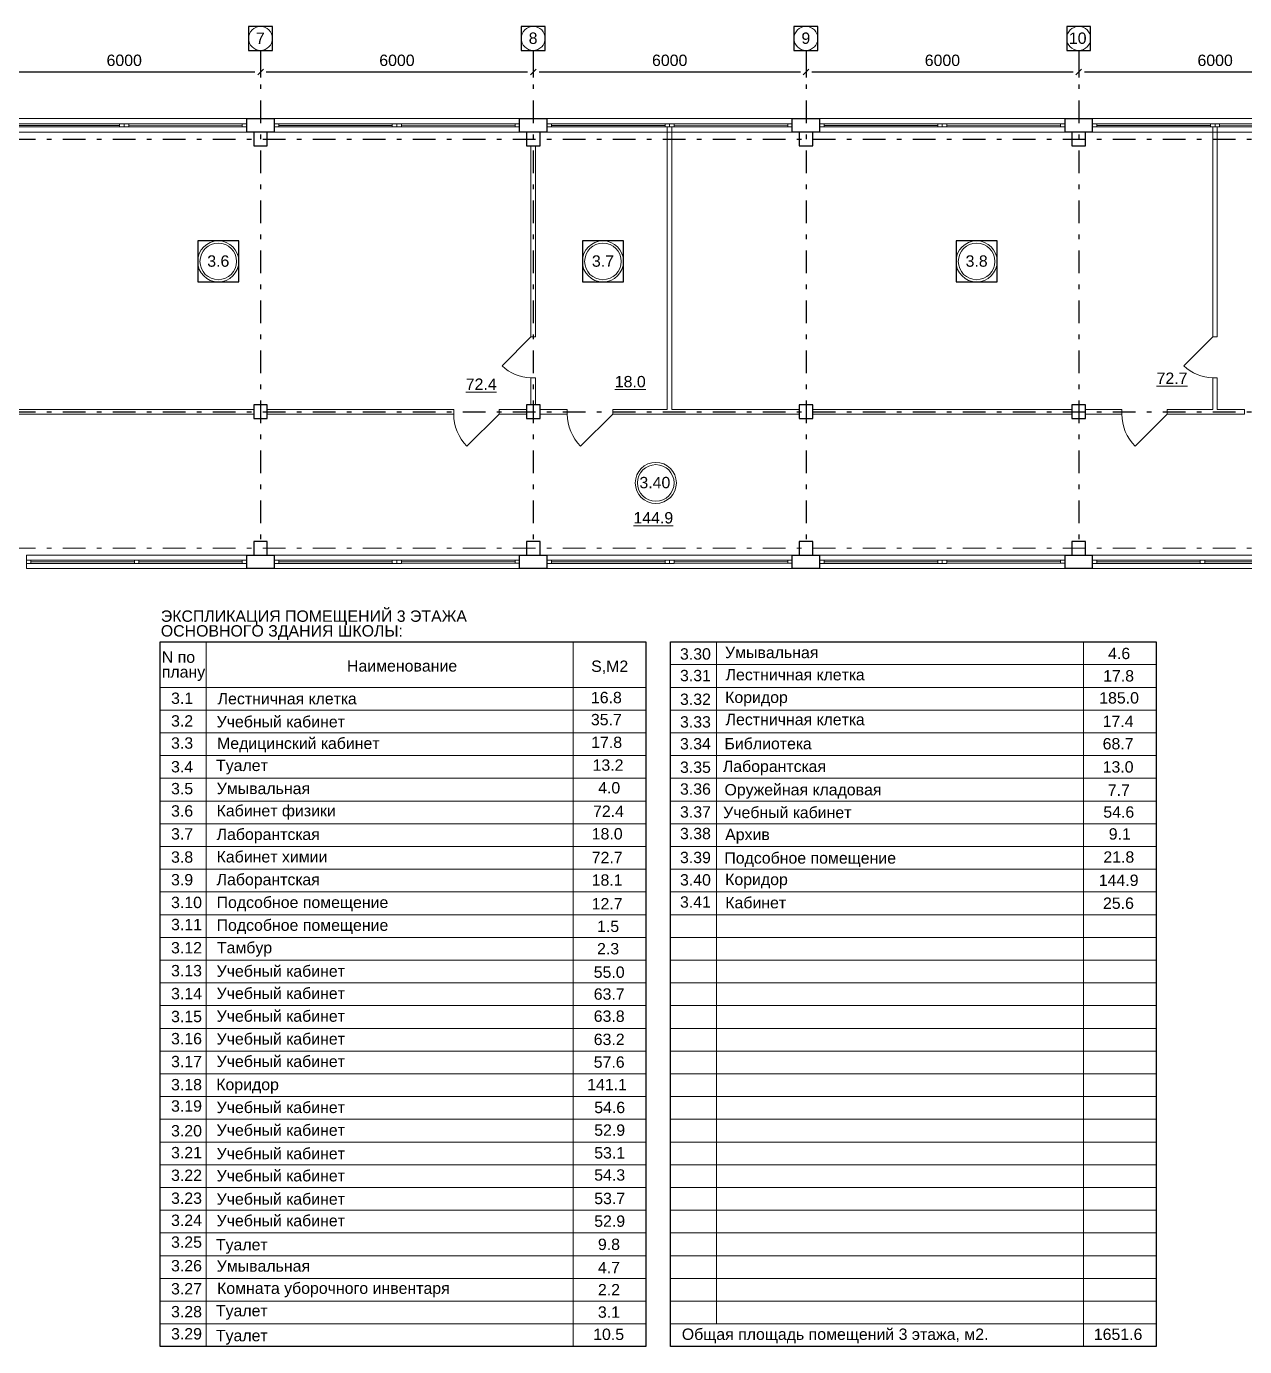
# Model space of a CAD drawing. Header units: metres. Extents: x 0 to 83.6, y 0.1 to 58.1.
# Drawn here: x 34.08 to 60.88, y 29.07 to 58.11 of the extents above; entities that cross this region are included whole.
import ezdxf
from ezdxf.enums import TextEntityAlignment as Align

# ---------------------------------------------------------------- set-up
doc = ezdxf.new("R2010")
doc.units = ezdxf.units.M
doc.header["$MEASUREMENT"] = 0
doc.linetypes.add('( Dashdot )', pattern=[1.001, 0.5, -0.25, 0.001, -0.25])
doc.layers.get('DEFPOINTS').update_dxf_attribs({"lineweight": 0})
doc.layers.add('YOLO_TABLE', color=1, linetype='Continuous')
doc.styles.add('Standard_0', font='arial.ttf')
doc.styles.add('Style-Arial', font='arial.ttf')
doc.dimstyles.get("Standard").update_dxf_attribs({"dimtxt": 0.00018, "dimasz": 0.00018, "dimexe": 0.0002, "dimexo": 0.0625, "dimgap": 9e-05, "dimtad": 0, "dimtih": 1, "dimtoh": 1, "dimdec": 4, "dimlfac": 1000, "dimzin": 0, "dimdsep": 46, "dimtxsty": 'Standard_0', "dimcen": 9e-05, "dimadec": 0, "dimazin": 0, "dimtfac": 1, "dimtdec": 4, "dimtofl": 0, "dimtmove": 0, "dimatfit": 0, "dimfxl": 0.01, "dimfxlon": 1, "dimtolj": 1, "dimtzin": 0, "dimarcsym": 0})

# ---------------------------------------------------------------- blocks, each defined once
blk = doc.blocks.new('_Oblique-1')
at = {"color": 0, "linetype": 'ByBlock', "lineweight": -2}
blk.add_line((0.5, 0.5), (-0.5, -0.5), dxfattribs=at)
blk = doc.blocks.new('*D531')
at = {"color": 0, "linetype": 'Continuous', "lineweight": -2, "transparency": 16777216}
for p, q in [((33.228, 57.204), (33.228, 56.98)), ((33.353, 57.105), (39.103, 57.105)), ((39.228, 57.204), (39.228, 56.98))]:
    blk.add_line(p, q, dxfattribs=at)
at = {"layer": 'DEFPOINTS', "color": 0, "linetype": 'Continuous', "transparency": 16777216}
for p in [(33.228, 57.329), (39.228, 57.329), (39.228, 57.105)]:
    blk.add_point(p, dxfattribs=at)
at = {"color": 0, "linetype": 'Continuous', "lineweight": -2, "transparency": 16777216, "xscale": 0.125, "yscale": 0.125, "zscale": 0.125, "rotation": 180}
blk.add_blockref('_Oblique-1', (33.228, 57.105), dxfattribs=at)
at = {"color": 0, "linetype": 'Continuous', "lineweight": -2, "transparency": 16777216, "xscale": 0.125, "yscale": 0.125, "zscale": 0.125}
blk.add_blockref('_Oblique-1', (39.228, 57.105), dxfattribs=at)
at = {"color": 0, "linetype": 'Continuous', "lineweight": 0, "transparency": 16777216, "insert": (36.228, 57.358), "char_height": 0.25, "attachment_point": 5, "style": 'Style-Arial'}
blk.add_mtext('\\A1;6000', dxfattribs=at)
blk = doc.blocks.new('*D532')
at = {"color": 0, "linetype": 'Continuous', "lineweight": -2, "transparency": 16777216}
for p, q in [((45.228, 57.454), (45.228, 56.98)), ((39.228, 57.204), (39.228, 56.98)), ((39.353, 57.105), (45.103, 57.105))]:
    blk.add_line(p, q, dxfattribs=at)
at = {"layer": 'DEFPOINTS', "color": 0, "linetype": 'Continuous', "transparency": 16777216}
for p in [(45.228, 57.579), (39.228, 57.329), (45.228, 57.105)]:
    blk.add_point(p, dxfattribs=at)
at = {"color": 0, "linetype": 'Continuous', "lineweight": -2, "transparency": 16777216, "xscale": 0.125, "yscale": 0.125, "zscale": 0.125, "rotation": 180}
blk.add_blockref('_Oblique-1', (39.228, 57.105), dxfattribs=at)
at = {"color": 0, "linetype": 'Continuous', "lineweight": -2, "transparency": 16777216, "xscale": 0.125, "yscale": 0.125, "zscale": 0.125}
blk.add_blockref('_Oblique-1', (45.228, 57.105), dxfattribs=at)
at = {"color": 0, "linetype": 'Continuous', "lineweight": 0, "transparency": 16777216, "insert": (42.228, 57.358), "char_height": 0.25, "attachment_point": 5, "style": 'Style-Arial'}
blk.add_mtext('\\A1;6000', dxfattribs=at)
blk = doc.blocks.new('*D533')
at = {"color": 0, "linetype": 'Continuous', "lineweight": -2, "transparency": 16777216}
for p, q in [((45.228, 57.454), (45.228, 56.98)), ((51.228, 57.454), (51.228, 56.98)), ((45.353, 57.105), (51.103, 57.105))]:
    blk.add_line(p, q, dxfattribs=at)
at = {"layer": 'DEFPOINTS', "color": 0, "linetype": 'Continuous', "transparency": 16777216}
for p in [(45.228, 57.579), (51.228, 57.579), (51.228, 57.105)]:
    blk.add_point(p, dxfattribs=at)
at = {"color": 0, "linetype": 'Continuous', "lineweight": -2, "transparency": 16777216, "xscale": 0.125, "yscale": 0.125, "zscale": 0.125, "rotation": 180}
blk.add_blockref('_Oblique-1', (45.228, 57.105), dxfattribs=at)
at = {"color": 0, "linetype": 'Continuous', "lineweight": -2, "transparency": 16777216, "xscale": 0.125, "yscale": 0.125, "zscale": 0.125}
blk.add_blockref('_Oblique-1', (51.228, 57.105), dxfattribs=at)
at = {"color": 0, "linetype": 'Continuous', "lineweight": 0, "transparency": 16777216, "insert": (48.228, 57.358), "char_height": 0.25, "attachment_point": 5, "style": 'Style-Arial'}
blk.add_mtext('\\A1;6000', dxfattribs=at)
blk = doc.blocks.new('*D534')
at = {"color": 0, "linetype": 'Continuous', "lineweight": -2, "transparency": 16777216}
for p, q in [((51.228, 57.454), (51.228, 56.98)), ((57.228, 57.454), (57.228, 56.98)), ((51.353, 57.105), (57.103, 57.105))]:
    blk.add_line(p, q, dxfattribs=at)
at = {"layer": 'DEFPOINTS', "color": 0, "linetype": 'Continuous', "transparency": 16777216}
for p in [(51.228, 57.579), (57.228, 57.579), (57.228, 57.105)]:
    blk.add_point(p, dxfattribs=at)
at = {"color": 0, "linetype": 'Continuous', "lineweight": -2, "transparency": 16777216, "xscale": 0.125, "yscale": 0.125, "zscale": 0.125, "rotation": 180}
blk.add_blockref('_Oblique-1', (51.228, 57.105), dxfattribs=at)
at = {"color": 0, "linetype": 'Continuous', "lineweight": -2, "transparency": 16777216, "xscale": 0.125, "yscale": 0.125, "zscale": 0.125}
blk.add_blockref('_Oblique-1', (57.228, 57.105), dxfattribs=at)
at = {"color": 0, "linetype": 'Continuous', "lineweight": 0, "transparency": 16777216, "insert": (54.228, 57.358), "char_height": 0.25, "attachment_point": 5, "style": 'Style-Arial'}
blk.add_mtext('\\A1;6000', dxfattribs=at)
blk = doc.blocks.new('*D535')
at = {"color": 0, "linetype": 'Continuous', "lineweight": -2, "transparency": 16777216}
for p, q in [((57.228, 57.454), (57.228, 56.98)), ((63.228, 57.454), (63.228, 56.98)), ((57.353, 57.105), (63.103, 57.105))]:
    blk.add_line(p, q, dxfattribs=at)
at = {"layer": 'DEFPOINTS', "color": 0, "linetype": 'Continuous', "transparency": 16777216}
for p in [(57.228, 57.579), (63.228, 57.579), (63.228, 57.105)]:
    blk.add_point(p, dxfattribs=at)
at = {"color": 0, "linetype": 'Continuous', "lineweight": -2, "transparency": 16777216, "xscale": 0.125, "yscale": 0.125, "zscale": 0.125, "rotation": 180}
blk.add_blockref('_Oblique-1', (57.228, 57.105), dxfattribs=at)
at = {"color": 0, "linetype": 'Continuous', "lineweight": -2, "transparency": 16777216, "xscale": 0.125, "yscale": 0.125, "zscale": 0.125}
blk.add_blockref('_Oblique-1', (63.228, 57.105), dxfattribs=at)
at = {"color": 0, "linetype": 'Continuous', "lineweight": 0, "transparency": 16777216, "insert": (60.228, 57.358), "char_height": 0.25, "attachment_point": 5, "style": 'Style-Arial'}
blk.add_mtext('\\A1;6000', dxfattribs=at)

msp = doc.modelspace()

# ---------------------------------------------------------------- linework, layer by layer
at = {"color": 1, "linetype": '( Dashdot )'}
for p, q in [((39.22750202, 57.57893372), (39.22750202, 46.62893372)), ((45.22750202, 57.57893372), (45.22750202, 46.62893372)), ((51.22750202, 57.57893372), (51.22750202, 46.62893372)), ((57.22750202, 57.57893372), (57.22750202, 46.62893372)), ((6.27591411, 55.62893372), (78.17591411, 55.62893372)), ((6.27591411, 49.62893372), (78.17591411, 49.62893372))]:
    msp.add_line(p, q, dxfattribs=at)
at = {"color": 7, "linetype": 'Continuous', "lineweight": 0}
for p, q in [((33.62591411, 55.92893372), (36.12591411, 55.92893372)), ((36.32591411, 55.92893372), (38.82588339, 55.93112823)), ((39.62591411, 55.92893372), (42.12591411, 55.92893372)), ((42.32591411, 55.92893372), (44.82588339, 55.93112823)), ((45.62591411, 55.92893372), (48.12591411, 55.92893372)), ((48.32591411, 55.92893372), (50.82588339, 55.93112823)), ((51.62591411, 55.92893372), (54.12591411, 55.92893372)), ((54.32591411, 55.92893372), (56.82588339, 55.93112823)), ((57.62591411, 55.92893372), (60.12591411, 55.92893372)), ((60.32591411, 55.92893372), (62.82588339, 55.93112823)), ((39.62591411, 46.32893372), (42.12591411, 46.32893372)), ((42.32591411, 46.32893372), (44.82588339, 46.33112823)), ((45.62591411, 46.32893372), (48.12591411, 46.32893372)), ((48.32591411, 46.32893372), (50.82588339, 46.33112823)), ((51.62591411, 46.32893372), (54.12591411, 46.32893372)), ((54.32591411, 46.32893372), (56.82588339, 46.33112823)), ((57.62591411, 46.32893372), (59.90091411, 46.32893372)), ((60.00091411, 46.32893372), (62.27591411, 46.32893372)), ((48.24424007, 44.06783089), (58.93014531, 44.06783089)), ((48.24424007, 43.56783089), (58.93014531, 43.56783089)), ((37.01674116, 43.06783089), (47.7026464, 43.06783089)), ((48.24424007, 43.06783089), (58.93014531, 43.06783089)), ((37.01674116, 42.56783089), (47.7026464, 42.56783089)), ((48.24424007, 42.56783089), (58.93014531, 42.56783089)), ((37.01674116, 42.06783089), (47.7026464, 42.06783089)), ((48.24424007, 42.06783089), (58.93014531, 42.06783089)), ((37.01674116, 41.56783089), (47.7026464, 41.56783089)), ((48.24424007, 41.56783089), (58.93014531, 41.56783089)), ((37.01674116, 41.06783089), (47.7026464, 41.06783089)), ((48.24424007, 41.06783089), (58.93014531, 41.06783089)), ((37.01674116, 40.56783089), (47.7026464, 40.56783089)), ((48.24424007, 40.56783089), (58.93014531, 40.56783089)), ((37.01674116, 40.06783089), (47.7026464, 40.06783089)), ((48.24424007, 40.06783089), (58.93014531, 40.06783089)), ((37.01674116, 39.56783089), (47.7026464, 39.56783089)), ((48.24424007, 39.56783089), (58.93014531, 39.56783089)), ((37.01674116, 39.06783089), (47.7026464, 39.06783089)), ((48.24424007, 39.06783089), (58.93014531, 39.06783089)), ((37.01674116, 38.56783089), (47.7026464, 38.56783089)), ((48.24424007, 38.56783089), (58.93014531, 38.56783089)), ((37.01674116, 38.06783089), (47.7026464, 38.06783089)), ((48.24424007, 38.06783089), (58.93014531, 38.06783089)), ((37.01674116, 37.56783089), (47.7026464, 37.56783089)), ((48.24424007, 37.56783089), (58.93014531, 37.56783089)), ((37.01674116, 37.06783089), (47.7026464, 37.06783089)), ((48.24424007, 37.06783089), (58.93014531, 37.06783089)), ((37.01674116, 36.56783089), (47.7026464, 36.56783089)), ((48.24424007, 36.56783089), (58.93014531, 36.56783089)), ((37.01674116, 36.06783089), (47.7026464, 36.06783089)), ((48.24424007, 36.06783089), (58.93014531, 36.06783089)), ((37.01674116, 35.56783089), (47.7026464, 35.56783089)), ((48.24424007, 35.56783089), (58.93014531, 35.56783089)), ((37.01674116, 35.06783089), (47.7026464, 35.06783089)), ((48.24424007, 35.06783089), (58.93014531, 35.06783089)), ((37.01674116, 34.56783089), (47.7026464, 34.56783089)), ((48.24424007, 34.56783089), (58.93014531, 34.56783089)), ((37.01674116, 34.06783089), (47.7026464, 34.06783089)), ((48.24424007, 34.06783089), (58.93014531, 34.06783089)), ((37.01674116, 33.56783089), (47.7026464, 33.56783089)), ((48.24424007, 33.56783089), (58.93014531, 33.56783089)), ((37.01674116, 33.06783089), (47.7026464, 33.06783089)), ((48.24424007, 33.06783089), (58.93014531, 33.06783089)), ((37.01674116, 32.56783089), (47.7026464, 32.56783089)), ((48.24424007, 32.56783089), (58.93014531, 32.56783089)), ((37.01674116, 32.06783089), (47.7026464, 32.06783089)), ((48.24424007, 32.06783089), (58.93014531, 32.06783089)), ((37.01674116, 31.56783089), (47.7026464, 31.56783089)), ((48.24424007, 31.56783089), (58.93014531, 31.56783089)), ((37.01674116, 31.06783089), (47.7026464, 31.06783089)), ((48.24424007, 31.06783089), (58.93014531, 31.06783089)), ((37.01674116, 30.56783089), (47.7026464, 30.56783089)), ((48.24424007, 30.56783089), (58.93014531, 30.56783089)), ((37.01674116, 30.06783089), (47.7026464, 30.06783089)), ((48.24424007, 30.06783089), (58.93014531, 30.06783089)), ((37.01674116, 29.56783089), (47.7026464, 29.56783089)), ((37.01674116, 29.56783089), (47.7026464, 29.56783089))]:
    msp.add_line(p, q, dxfattribs=at)
at = {"color": 7, "linetype": 'Continuous', "lineweight": 13}
for p, q in [((45.17591411, 51.27893372), (44.53951801, 50.64253762)), ((45.17591411, 51.27893372), (45.27591411, 51.27893372)), ((60.17591411, 51.27893372), (59.53951801, 50.64253762)), ((60.17591411, 51.27893372), (60.27591411, 51.27893372)), ((45.17591411, 50.37893372), (45.27591411, 50.37893372)), ((60.17591411, 50.37893372), (60.27591411, 50.37893372)), ((33.37591411, 49.67893372), (39.07591411, 49.67893372)), ((39.37591411, 49.67893372), (43.47591411, 49.67893372)), ((43.47591411, 49.67893372), (43.47591411, 49.57893372)), ((44.47591411, 49.67893372), (45.07591411, 49.67893372)), ((44.47591411, 49.67893372), (44.47591411, 49.57893372)), ((45.37591411, 49.67893372), (45.97591411, 49.67893372)), ((45.97591411, 49.67893372), (45.97591411, 49.57893372)), ((46.97591411, 49.67893372), (46.97591411, 49.57893372)), ((46.97591411, 49.67893372), (48.17591411, 49.67893372)), ((48.27591411, 49.67893372), (51.07591411, 49.67893372)), ((51.37591411, 49.67893372), (57.07591411, 49.67893372)), ((57.37591411, 49.67893372), (58.17591411, 49.67893372)), ((58.17591411, 49.67893372), (58.17591411, 49.57893372)), ((59.17591411, 49.67893372), (59.17591411, 49.57893372)), ((59.17591411, 49.67893372), (60.17591411, 49.67893372)), ((60.27591411, 49.67893372), (60.87591411, 49.67893372)), ((60.87591411, 49.67893372), (60.87591411, 49.57893372)), ((33.37591411, 49.57893372), (39.07591411, 49.57893372)), ((39.37591411, 49.57893372), (43.47591411, 49.57893372)), ((44.47591411, 49.57893372), (45.07591411, 49.57893372)), ((45.37591411, 49.57893372), (45.97591411, 49.57893372)), ((46.97591411, 49.57893372), (51.07591411, 49.57893372)), ((51.37591411, 49.57893372), (57.07591411, 49.57893372)), ((57.37591411, 49.57893372), (58.17591411, 49.57893372)), ((59.17591411, 49.57893372), (60.87591411, 49.57893372)), ((37.01674116, 44.56783089), (47.7026464, 44.56783089)), ((37.01674116, 44.56783089), (37.01674116, 29.06783089)), ((38.03020619, 44.56783089), (38.03020619, 43.56783089)), ((46.10366275, 44.56783089), (46.10366275, 43.56783089)), ((47.7026464, 44.56783089), (47.7026464, 29.06783089)), ((48.24424007, 44.56783089), (48.24424007, 29.06783089)), ((48.24424007, 44.56783089), (58.93014531, 44.56783089)), ((49.2577051, 44.56783089), (49.2577051, 29.56783089)), ((57.33116166, 44.56783089), (57.33116166, 29.06783089)), ((58.93014531, 44.56783089), (58.93014531, 29.06783089)), ((37.01674116, 43.56783089), (47.7026464, 43.56783089)), ((38.03020619, 43.56783089), (38.03020619, 29.06783089)), ((46.10366275, 43.56783089), (46.10366275, 29.06783089)), ((37.01674116, 29.06783089), (47.7026464, 29.06783089))]:
    msp.add_line(p, q, dxfattribs=at)
at = {"color": 7, "lineweight": 13, "extrusion": (0, 0, -1)}
for p, q in [((44.47591411, 49.57893372), (43.76880733, 48.87182694)), ((46.97591411, 49.57893372), (46.26880733, 48.87182694)), ((59.17591411, 49.57893372), (58.46880733, 48.87182694))]:
    msp.add_line(p, q, dxfattribs=at)
at = {"color": 1, "linetype": '( Dashdot )', "lineweight": 0}
msp.add_line((6.27591411, 46.62893372), (78.17591411, 46.62893372), dxfattribs=at)
at = {"color": 7, "linetype": 'Continuous', "lineweight": 0, "extrusion": (0, 0, -1)}
for p, q in [((36.45091411, 46.32893372), (34.17591411, 46.32893372)), ((38.82591411, 46.32893372), (36.55091411, 46.32893372))]:
    msp.add_line(p, q, dxfattribs=at)
at = {"color": 7, "lineweight": 13}
for p, q in [((48.24424007, 29.56783089), (58.93014531, 29.56783089)), ((48.24424007, 29.06783089), (58.93014531, 29.06783089))]:
    msp.add_line(p, q, dxfattribs=at)
at = {"color": 7, "linetype": 'Continuous', "lineweight": 0, "flags": 128}
for points in [[(38.92591411, 55.77893372), (33.52591411, 55.77893372), (33.52591411, 56.07893372), (38.92591411, 56.07893372), (38.92591411, 55.77893372)], [(44.92591411, 55.77893372), (39.52591411, 55.77893372), (39.52591411, 56.07893372), (44.92591411, 56.07893372), (44.92591411, 55.77893372)], [(50.92591411, 55.77893372), (45.52591411, 55.77893372), (45.52591411, 56.07893372), (50.92591411, 56.07893372), (50.92591411, 55.77893372)], [(56.92591411, 55.77893372), (51.52591411, 55.77893372), (51.52591411, 56.07893372), (56.92591411, 56.07893372), (56.92591411, 55.77893372)], [(62.92591411, 55.77893372), (57.52591411, 55.77893372), (57.52591411, 56.07893372), (62.92591411, 56.07893372), (62.92591411, 55.77893372)], [(36.12591411, 55.89393372), (33.62591411, 55.89393372), (33.62591411, 55.96393372), (36.12591411, 55.96393372), (36.12591411, 55.89393372)], [(38.82591411, 55.89612826), (36.32591411, 55.89393372), (36.32585266, 55.96393366), (38.82585266, 55.9661282), (38.82591411, 55.89612826)], [(42.12591411, 55.89393372), (39.62591411, 55.89393372), (39.62591411, 55.96393372), (42.12591411, 55.96393372), (42.12591411, 55.89393372)], [(44.82591411, 55.89612826), (42.32591411, 55.89393372), (42.32585266, 55.96393366), (44.82585266, 55.9661282), (44.82591411, 55.89612826)], [(48.12591411, 55.89393372), (45.62591411, 55.89393372), (45.62591411, 55.96393372), (48.12591411, 55.96393372), (48.12591411, 55.89393372)], [(50.82591411, 55.89612826), (48.32591411, 55.89393372), (48.32585266, 55.96393366), (50.82585266, 55.9661282), (50.82591411, 55.89612826)], [(54.12591411, 55.89393372), (51.62591411, 55.89393372), (51.62591411, 55.96393372), (54.12591411, 55.96393372), (54.12591411, 55.89393372)], [(56.82591411, 55.89612826), (54.32591411, 55.89393372), (54.32585266, 55.96393366), (56.82585266, 55.9661282), (56.82591411, 55.89612826)], [(60.12591411, 55.89393372), (57.62591411, 55.89393372), (57.62591411, 55.96393372), (60.12591411, 55.96393372), (60.12591411, 55.89393372)], [(62.82591411, 55.89612826), (60.32591411, 55.89393372), (60.32585266, 55.96393366), (62.82585266, 55.9661282), (62.82591411, 55.89612826)], [(44.92591411, 46.17893372), (39.52591411, 46.17893372), (39.52591411, 46.47893372), (44.92591411, 46.47893372), (44.92591411, 46.17893372)], [(50.92591411, 46.17893372), (45.52591411, 46.17893372), (45.52591411, 46.47893372), (50.92591411, 46.47893372), (50.92591411, 46.17893372)], [(56.92591411, 46.17893372), (51.52591411, 46.17893372), (51.52591411, 46.47893372), (56.92591411, 46.47893372), (56.92591411, 46.17893372)], [(62.37591411, 46.17893372), (57.52591411, 46.17893372), (57.52591411, 46.47893372), (62.37591411, 46.47893372), (62.37591411, 46.17893372)], [(42.12591411, 46.29393372), (39.62591411, 46.29393372), (39.62591411, 46.36393372), (42.12591411, 46.36393372), (42.12591411, 46.29393372)], [(44.82591411, 46.29612826), (42.32591411, 46.29393372), (42.32585266, 46.36393366), (44.82585266, 46.3661282), (44.82591411, 46.29612826)], [(48.12591411, 46.29393372), (45.62591411, 46.29393372), (45.62591411, 46.36393372), (48.12591411, 46.36393372), (48.12591411, 46.29393372)], [(50.82591411, 46.29612826), (48.32591411, 46.29393372), (48.32585266, 46.36393366), (50.82585266, 46.3661282), (50.82591411, 46.29612826)], [(54.12591411, 46.29393372), (51.62591411, 46.29393372), (51.62591411, 46.36393372), (54.12591411, 46.36393372), (54.12591411, 46.29393372)], [(56.82591411, 46.29612826), (54.32591411, 46.29393372), (54.32585266, 46.36393366), (56.82585266, 46.3661282), (56.82591411, 46.29612826)], [(62.27591411, 46.29393372), (57.62591411, 46.29393372), (57.62591411, 46.36393372), (62.27591411, 46.36393372), (62.27591411, 46.29393372)]]:
    msp.add_lwpolyline(points, close=True, dxfattribs=at)
at = {"color": 7, "linetype": 'Continuous', "lineweight": 30, "flags": 128}
for points in [[(39.52591411, 55.77893372), (38.92591411, 55.77893372), (38.92591411, 56.07893372), (39.52591411, 56.07893372), (39.52591411, 55.77893372)], [(45.52591411, 55.77893372), (44.92591411, 55.77893372), (44.92591411, 56.07893372), (45.52591411, 56.07893372), (45.52591411, 55.77893372)], [(51.52591411, 55.77893372), (50.92591411, 55.77893372), (50.92591411, 56.07893372), (51.52591411, 56.07893372), (51.52591411, 55.77893372)], [(57.52591411, 55.77893372), (56.92591411, 55.77893372), (56.92591411, 56.07893372), (57.52591411, 56.07893372), (57.52591411, 55.77893372)], [(39.07591411, 55.77893372), (39.07591411, 55.47893372), (39.37591411, 55.47893372), (39.37591411, 55.77893372), (39.07591411, 55.77893372)], [(45.07591411, 55.77893372), (45.07591411, 55.47893372), (45.37591411, 55.47893372), (45.37591411, 55.77893372), (45.07591411, 55.77893372)], [(51.07591411, 55.77893372), (51.07591411, 55.47893372), (51.37591411, 55.47893372), (51.37591411, 55.77893372), (51.07591411, 55.77893372)], [(57.07591411, 55.77893372), (57.07591411, 55.47893372), (57.37591411, 55.47893372), (57.37591411, 55.77893372), (57.07591411, 55.77893372)], [(39.07591411, 49.77893372), (39.07591411, 49.47893372), (39.37591411, 49.47893372), (39.37591411, 49.77893372), (39.07591411, 49.77893372)], [(45.07591411, 49.77893372), (45.07591411, 49.47893372), (45.37591411, 49.47893372), (45.37591411, 49.77893372), (45.07591411, 49.77893372)], [(51.07591411, 49.77893372), (51.07591411, 49.47893372), (51.37591411, 49.47893372), (51.37591411, 49.77893372), (51.07591411, 49.77893372)], [(57.07591411, 49.77893372), (57.07591411, 49.47893372), (57.37591411, 49.47893372), (57.37591411, 49.77893372), (57.07591411, 49.77893372)], [(39.07591411, 46.77893372), (39.07591411, 46.47893372), (39.37591411, 46.47893372), (39.37591411, 46.77893372), (39.07591411, 46.77893372)], [(45.07591411, 46.77893372), (45.07591411, 46.47893372), (45.37591411, 46.47893372), (45.37591411, 46.77893372), (45.07591411, 46.77893372)], [(51.07591411, 46.77893372), (51.07591411, 46.47893372), (51.37591411, 46.47893372), (51.37591411, 46.77893372), (51.07591411, 46.77893372)], [(57.07591411, 46.77893372), (57.07591411, 46.47893372), (57.37591411, 46.47893372), (57.37591411, 46.77893372), (57.07591411, 46.77893372)], [(39.52591411, 46.17893372), (38.92591411, 46.17893372), (38.92591411, 46.47893372), (39.52591411, 46.47893372), (39.52591411, 46.17893372)], [(45.52591411, 46.17893372), (44.92591411, 46.17893372), (44.92591411, 46.47893372), (45.52591411, 46.47893372), (45.52591411, 46.17893372)], [(51.52591411, 46.17893372), (50.92591411, 46.17893372), (50.92591411, 46.47893372), (51.52591411, 46.47893372), (51.52591411, 46.17893372)], [(57.52591411, 46.17893372), (56.92591411, 46.17893372), (56.92591411, 46.47893372), (57.52591411, 46.47893372), (57.52591411, 46.17893372)]]:
    msp.add_lwpolyline(points, close=True, dxfattribs=at)
at = {"color": 7, "linetype": 'Continuous', "lineweight": 13, "flags": 128}
for points in [[(36.22591411, 55.89393372), (36.12591411, 55.89393372), (36.12591411, 55.96393372), (36.22591411, 55.96393372), (36.22591411, 55.89393372)], [(36.32591411, 55.89393372), (36.22591411, 55.89393372), (36.22591411, 55.96393372), (36.32591411, 55.96393372), (36.32591411, 55.89393372)], [(38.92591411, 55.89612826), (38.82591411, 55.89612826), (38.82591411, 55.96612826), (38.92591411, 55.96612826), (38.92591411, 55.89612826)], [(39.62591411, 55.89393372), (39.52591411, 55.89393372), (39.52591411, 55.96393372), (39.62591411, 55.96393372), (39.62591411, 55.89393372)], [(42.22591411, 55.89393372), (42.12591411, 55.89393372), (42.12591411, 55.96393372), (42.22591411, 55.96393372), (42.22591411, 55.89393372)], [(42.32591411, 55.89393372), (42.22591411, 55.89393372), (42.22591411, 55.96393372), (42.32591411, 55.96393372), (42.32591411, 55.89393372)], [(44.92591411, 55.89612826), (44.82591411, 55.89612826), (44.82591411, 55.96612826), (44.92591411, 55.96612826), (44.92591411, 55.89612826)], [(45.62591411, 55.89393372), (45.52591411, 55.89393372), (45.52591411, 55.96393372), (45.62591411, 55.96393372), (45.62591411, 55.89393372)], [(48.22591411, 55.89393372), (48.12591411, 55.89393372), (48.12591411, 55.96393372), (48.22591411, 55.96393372), (48.22591411, 55.89393372)], [(48.32591411, 55.89393372), (48.22591411, 55.89393372), (48.22591411, 55.96393372), (48.32591411, 55.96393372), (48.32591411, 55.89393372)], [(50.92591411, 55.89612826), (50.82591411, 55.89612826), (50.82591411, 55.96612826), (50.92591411, 55.96612826), (50.92591411, 55.89612826)], [(51.62591411, 55.89393372), (51.52591411, 55.89393372), (51.52591411, 55.96393372), (51.62591411, 55.96393372), (51.62591411, 55.89393372)], [(54.22591411, 55.89393372), (54.12591411, 55.89393372), (54.12591411, 55.96393372), (54.22591411, 55.96393372), (54.22591411, 55.89393372)], [(54.32591411, 55.89393372), (54.22591411, 55.89393372), (54.22591411, 55.96393372), (54.32591411, 55.96393372), (54.32591411, 55.89393372)], [(56.92591411, 55.89612826), (56.82591411, 55.89612826), (56.82591411, 55.96612826), (56.92591411, 55.96612826), (56.92591411, 55.89612826)], [(57.62591411, 55.89393372), (57.52591411, 55.89393372), (57.52591411, 55.96393372), (57.62591411, 55.96393372), (57.62591411, 55.89393372)], [(60.22591411, 55.89393372), (60.12591411, 55.89393372), (60.12591411, 55.96393372), (60.22591411, 55.96393372), (60.22591411, 55.89393372)], [(60.32591411, 55.89393372), (60.22591411, 55.89393372), (60.22591411, 55.96393372), (60.32591411, 55.96393372), (60.32591411, 55.89393372)], [(39.62591411, 46.29393372), (39.52591411, 46.29393372), (39.52591411, 46.36393372), (39.62591411, 46.36393372), (39.62591411, 46.29393372)], [(42.22591411, 46.29393372), (42.12591411, 46.29393372), (42.12591411, 46.36393372), (42.22591411, 46.36393372), (42.22591411, 46.29393372)], [(42.32591411, 46.29393372), (42.22591411, 46.29393372), (42.22591411, 46.36393372), (42.32591411, 46.36393372), (42.32591411, 46.29393372)], [(44.92591411, 46.29612826), (44.82591411, 46.29612826), (44.82591411, 46.36612826), (44.92591411, 46.36612826), (44.92591411, 46.29612826)], [(45.62591411, 46.29393372), (45.52591411, 46.29393372), (45.52591411, 46.36393372), (45.62591411, 46.36393372), (45.62591411, 46.29393372)], [(48.22591411, 46.29393372), (48.12591411, 46.29393372), (48.12591411, 46.36393372), (48.22591411, 46.36393372), (48.22591411, 46.29393372)], [(48.32591411, 46.29393372), (48.22591411, 46.29393372), (48.22591411, 46.36393372), (48.32591411, 46.36393372), (48.32591411, 46.29393372)], [(50.92591411, 46.29612826), (50.82591411, 46.29612826), (50.82591411, 46.36612826), (50.92591411, 46.36612826), (50.92591411, 46.29612826)], [(51.62591411, 46.29393372), (51.52591411, 46.29393372), (51.52591411, 46.36393372), (51.62591411, 46.36393372), (51.62591411, 46.29393372)], [(54.22591411, 46.29393372), (54.12591411, 46.29393372), (54.12591411, 46.36393372), (54.22591411, 46.36393372), (54.22591411, 46.29393372)], [(54.32591411, 46.29393372), (54.22591411, 46.29393372), (54.22591411, 46.36393372), (54.32591411, 46.36393372), (54.32591411, 46.29393372)], [(56.92591411, 46.29612826), (56.82591411, 46.29612826), (56.82591411, 46.36612826), (56.92591411, 46.36612826), (56.92591411, 46.29612826)], [(57.62591411, 46.29393372), (57.52591411, 46.29393372), (57.52591411, 46.36393372), (57.62591411, 46.36393372), (57.62591411, 46.29393372)], [(60.00091411, 46.29393372), (59.90091411, 46.29393372), (59.90091411, 46.36393372), (60.00091411, 46.36393372), (60.00091411, 46.29393372)]]:
    msp.add_lwpolyline(points, close=True, dxfattribs=at)
for points in [[(48.17591411, 49.67893372), (48.17591411, 55.89393372), (48.27591411, 55.89393372), (48.27591411, 49.67893372)], [(60.17591411, 51.27893372), (60.17591411, 55.89393372), (60.27591411, 55.89393372), (60.27591411, 51.27893372)], [(45.27591411, 51.27893372), (45.27591411, 55.47893372), (45.17591411, 55.47893372), (45.17591411, 51.27893372)], [(45.17591411, 50.37893372), (45.17591411, 49.77893372), (45.27591411, 49.77893372), (45.27591411, 50.37893372)], [(60.17591411, 50.37893372), (60.17591411, 49.67893372)], [(60.27591411, 50.37893372), (60.27591411, 49.67893372)]]:
    msp.add_lwpolyline(points, dxfattribs=at)
at = {"color": 7, "linetype": 'Continuous', "lineweight": 0, "extrusion": (0, 0, -1), "flags": 128}
for points in [[(-34.07591411, 46.17893372), (-38.92591411, 46.17893372), (-38.92591411, 46.47893372), (-34.07591411, 46.47893372), (-34.07591411, 46.17893372)], [(-34.17591411, 46.29393372), (-38.82591411, 46.29393372), (-38.82591411, 46.36393372), (-34.17591411, 46.36393372), (-34.17591411, 46.29393372)]]:
    msp.add_lwpolyline(points, close=True, dxfattribs=at)
at = {"color": 7, "linetype": 'Continuous', "lineweight": 13, "extrusion": (0, 0, -1), "flags": 128}
for points in [[(-34.07591411, 46.29393372), (-34.17591411, 46.29393372), (-34.17591411, 46.36393372), (-34.07591411, 46.36393372), (-34.07591411, 46.29393372)], [(-36.45091411, 46.29393372), (-36.55091411, 46.29393372), (-36.55091411, 46.36393372), (-36.45091411, 46.36393372), (-36.45091411, 46.29393372)], [(-38.82591411, 46.29393372), (-38.92591411, 46.29393372), (-38.92591411, 46.36393372), (-38.82591411, 46.36393372), (-38.82591411, 46.29393372)]]:
    msp.add_lwpolyline(points, close=True, dxfattribs=at)
at = {"color": 7, "linetype": 'Continuous', "lineweight": 13}
for centre, radius in [((39.22591411, 57.84228916), 0.26335544), ((45.22591411, 57.84228916), 0.26335544), ((51.22591411, 57.84228916), 0.26335544), ((57.22591411, 57.84228916), 0.26335544), ((38.29645509, 52.93653672), 0.45201344), ((38.29645509, 52.93653672), 0.40201344), ((46.75884685, 52.93653672), 0.45201344), ((46.75884685, 52.93653672), 0.40201344), ((54.97970924, 52.93653672), 0.45201344), ((54.97970924, 52.93653672), 0.40201344), ((47.92288608, 48.06442797), 0.45201344), ((47.92288608, 48.06442797), 0.40201344)]:
    msp.add_circle(centre, radius, dxfattribs=at)
at = {"color": 7, "linetype": 'Continuous', "lineweight": 0}
for centre in [(45.17591411, 51.27893372), (60.17591411, 51.27893372)]:
    msp.add_arc(centre, 0.9, 225, 270, dxfattribs=at)
at = {"color": 7, "lineweight": 0, "extrusion": (0, 0, -1)}
for centre in [(-44.47591411, 49.57893372), (-46.97591411, 49.57893372), (-59.17591411, 49.57893372)]:
    msp.add_arc(centre, 1, 315, 360, dxfattribs=at)
at = {"layer": 'YOLO_TABLE'}
for points in [[(38.96255866, 57.57893372), (39.48926955, 57.57893372), (39.48926955, 58.10564461), (38.96255866, 58.10564461)], [(44.96255866, 57.57893372), (45.48926955, 57.57893372), (45.48926955, 58.10564461), (44.96255866, 58.10564461)], [(50.96255866, 57.57893372), (51.48926955, 57.57893372), (51.48926955, 58.10564461), (50.96255866, 58.10564461)], [(56.96255866, 57.57893372), (57.48926955, 57.57893372), (57.48926955, 58.10564461), (56.96255866, 58.10564461)], [(37.84444165, 52.48452327), (38.74846853, 52.48452327), (38.74846853, 53.38855016), (37.84444165, 53.38855016)], [(46.30683341, 52.48452327), (47.21086029, 52.48452327), (47.21086029, 53.38855016), (46.30683341, 53.38855016)], [(54.52769579, 52.48452327), (55.43172268, 52.48452327), (55.43172268, 53.38855016), (54.52769579, 53.38855016)], [(37.01674116, 44.56783089), (47.7026464, 44.56783089), (47.7026464, 29.06783089), (37.01674116, 29.06783089)], [(48.24424007, 44.56783089), (58.93014531, 44.56783089), (58.93014531, 29.06783089), (48.24424007, 29.06783089)]]:
    msp.add_lwpolyline(points, close=True, dxfattribs=at)

# ---------------------------------------------------------------- texts
at = {"color": 7, "linetype": 'Continuous', "lineweight": 30, "style": 'Style-Arial'}
for s, p in [('7', (39.12622129, 57.97155179)), ('8', (45.12622129, 57.97155179)), ('9', (51.12622129, 57.97155179)), ('10', (57.00983906, 57.97155179))]:
    msp.add_text(s, height=0.25, dxfattribs=at).set_placement(p, align=Align.TOP_LEFT)
at = {"color": 7, "linetype": 'Continuous', "lineweight": 13, "style": 'Style-Arial'}
for s, p in [('3.6', (38.05490029, 53.06928635)), ('3.7', (46.51729206, 53.06928635)), ('3.8', (54.73815444, 53.06928635)), ('%%u72.4%%U', (43.74163864, 50.36103752)), ('%%u18.0%%U', (47.02045942, 50.41712897)), ('%%u72.7%%U', (58.93930038, 50.49160169)), ('3.40', (47.56220771, 48.19717761)), ('%%u144.9%%U', (47.43074739, 47.42270253)), ('4.6', (57.87333631, 44.43847485)), ('17.8', (57.76335701, 43.94599445)), ('16.8', (46.4953946, 43.4688646)), ('185.0', (57.67784409, 43.46170858)), ('35.7', (46.49456588, 42.98400646)), ('17.4', (57.75309308, 42.94605264)), ('17.8', (46.50108184, 42.48356668)), ('68.7', (57.75309308, 42.45283669)), ('13.2', (46.53222299, 41.9837763)), ('13.0', (57.75309308, 41.94297463)), ('4.0', (46.65435854, 41.48428185)), ('7.7', (57.86615453, 41.43147172)), ('72.4', (46.54162258, 40.96832055)), ('54.6', (57.76775199, 40.9505791)), ('18.0', (46.51312026, 40.47193885)), ('9.1', (57.88776407, 40.4686074)), ('72.7', (46.51312026, 39.95048902)), ('21.8', (57.76868873, 39.96122843)), ('18.1', (46.51193642, 39.45478593)), ('144.9', (57.66854516, 39.44947657)), ('12.7', (46.51193642, 38.9333361)), ('25.6', (57.76115931, 38.9454084)), ('1.5', (46.63021391, 38.43722886)), ('2.3', (46.63021391, 37.94474846)), ('55.0', (46.55696139, 37.42846199)), ('63.7', (46.55696139, 36.94756937)), ('63.8', (46.55696139, 36.46034049)), ('63.2', (46.55696139, 35.95047843)), ('57.6', (46.55696139, 35.4508462)), ('141.1', (46.41309807, 34.95629656)), ('54.6', (46.5679858, 34.45284916)), ('52.9', (46.5679858, 33.95457488)), ('53.1', (46.5679858, 33.45460316)), ('54.3', (46.5679858, 32.96791665)), ('53.7', (46.5679858, 32.45089711)), ('52.9', (46.5679858, 31.95262282)), ('9.8', (46.64920972, 31.44199692)), ('4.7', (46.64920972, 30.93213486)), ('2.2', (46.64920972, 30.44456003)), ('3.1', (46.64920972, 29.95207963)), ('10.5', (46.54525339, 29.46300258)), ('Общая площадь помещений 3 этажа, м2.', (48.49467717, 29.46509167)), ('1651.6', (57.55881036, 29.4637543))]:
    msp.add_text(s, height=0.25, dxfattribs=at).set_placement(p, align=Align.TOP_LEFT)
at = {"color": 7, "linetype": 'Continuous', "lineweight": 0, "style": 'Style-Arial'}
for s, p in [('3.30', (48.45480157, 44.42792085)), ('3.31', (48.45480157, 43.95282211)), ('Лестничная клетка', (49.4589046, 43.97154069)), ('3.1', (37.25876779, 43.45332244)), ('Лестничная клетка', (38.28412488, 43.44448506)), ('3.32', (48.45480157, 43.43137228)), ('Лестничная клетка', (49.4589046, 42.98565993)), ('3.2', (37.25876779, 42.95504816)), ('3.33', (48.45480157, 42.93309799)), ('3.3', (37.25876779, 42.46836165)), ('3.34', (48.45480157, 42.45220537)), ('3.4', (37.25876779, 41.94691181)), ('3.35', (48.45480157, 41.93654942)), ('3.5', (37.25876779, 41.46601919)), ('3.36', (48.45480157, 41.45692421)), ('3.6', (37.25876779, 40.97462514)), ('3.37', (48.45480157, 40.95285604)), ('3.7', (37.25876779, 40.47055697)), ('3.38', (48.45480157, 40.4777573)), ('3.8', (37.25876779, 39.96069491)), ('3.39', (48.45480157, 39.95123782)), ('3.9', (37.25876779, 39.46242063)), ('3.40', (48.45480157, 39.45875742)), ('3.10', (37.25876779, 38.96269787)), ('3.41', (48.45480157, 38.97207091)), ('3.11', (37.25876779, 38.47601136)), ('3.12', (37.25876779, 37.9661493)), ('3.13', (37.25876779, 37.46208113)), ('3.14', (37.25876779, 36.95746978)), ('3.15', (37.25876779, 36.45340161)), ('3.16', (37.25876779, 35.9667151)), ('3.17', (37.25876779, 35.46264692)), ('3.18', (37.25876779, 34.95423334)), ('3.19', (37.25876779, 34.48492849)), ('3.20', (37.25876779, 33.94030311)), ('3.21', (37.25876779, 33.45941048)), ('3.22', (37.25876779, 32.9611362)), ('3.23', (37.25876779, 32.45706802)), ('3.24', (37.25876779, 31.97119628)), ('3.25', (37.25876779, 31.49113135)), ('3.26', (37.25876779, 30.97216461)), ('3.27', (37.25876779, 30.46499257)), ('3.28', (37.25876779, 29.9609244)), ('3.29', (37.25876779, 29.47423789))]:
    msp.add_text(s, height=0.25, dxfattribs=at).set_placement(p, align=Align.TOP_LEFT)
at = {"color": 7, "lineweight": 13, "style": 'Style-Arial'}
for s, p in [('Умывальная', (49.44547385, 44.46060525)), ('Коридор', (49.44840196, 43.47474813)), ('Учебный кабинет', (38.26058149, 42.93749338)), ('Медицинский кабинет', (38.27050864, 42.46305623)), ('Библиотека', (49.43332606, 42.45598299)), ('Туалет', (38.24751204, 41.97736704)), ('Лаборантская', (49.39738333, 41.95669019)), ('Умывальная', (38.2629379, 41.4691686)), ('Оружейная кладовая', (49.43332606, 41.44205276)), ('Кабинет физики', (38.26058149, 40.98063625)), ('Учебный кабинет', (49.40394286, 40.94136269)), ('Лаборантская', (38.26058149, 40.46048771)), ('Архив', (49.44840196, 40.45693628)), ('Кабинет химии', (38.26058149, 39.96686588)), ('Подсобное помещение', (49.43071612, 39.94036527)), ('Лаборантская', (38.26058149, 39.46606013)), ('Коридор', (49.44840196, 39.46816348)), ('Подсобное помещение', (38.26058149, 38.96457008)), ('Кабинет', (49.45065071, 38.95729994)), ('Подсобное помещение', (38.26058149, 38.46256131)), ('Тамбур', (38.26646731, 37.96877406)), ('Учебный кабинет', (38.26058149, 37.45194279)), ('Учебный кабинет', (38.26058149, 36.9638683)), ('Учебный кабинет', (38.26058149, 36.46277849)), ('Учебный кабинет', (38.26058149, 35.96168867)), ('Учебный кабинет', (38.26058149, 35.46710652)), ('Коридор', (38.25200634, 34.95767206)), ('Учебный кабинет', (38.26058149, 34.45474377)), ('Учебный кабинет', (38.26058149, 33.95365395)), ('Учебный кабинет', (38.26058149, 33.43954882)), ('Учебный кабинет', (38.26058149, 32.95147432)), ('Учебный кабинет', (38.26058149, 32.43899611)), ('Учебный кабинет', (38.26058149, 31.96393693)), ('Туалет', (38.24485335, 31.4348465)), ('Умывальная', (38.26223844, 30.96563783)), ('Комната уборочного инвентаря', (38.2705825, 30.47751927)), ('Туалет', (38.24485335, 29.98363834)), ('Туалет', (38.24485335, 29.43595547))]:
    msp.add_text(s, height=0.25, dxfattribs=at).set_placement(p, align=Align.TOP_LEFT)
at = {"color": 7, "linetype": 'Continuous', "lineweight": 13, "char_height": 0.25, "style": 'Style-Arial'}
for s, insert, attachment_point, line_spacing_factor in [('ЭКСПЛИКАЦИЯ ПОМЕЩЕНИЙ 3 ЭТАЖА\\PОСНОВНОГО ЗДАНИЯ ШКОЛЫ:', (37.03329492, 45.2591705), 1, 0.776524), ('N по \\Pплану', (37.05467515, 44.03291957), 4, 0.776524), ('Наименование', (41.12855046, 44.038756), 4, 0.6)]:
    msp.add_mtext(s, dxfattribs=dict(at, insert=insert, attachment_point=attachment_point, line_spacing_factor=line_spacing_factor))
at = {"color": 7, "linetype": 'Continuous', "lineweight": 0, "insert": (46.90853995, 44.15775446), "char_height": 0.25, "attachment_point": 2, "line_spacing_factor": 0.6, "style": 'Style-Arial'}
msp.add_mtext('S,М2', dxfattribs=at)

# ---------------------------------------------------------------- dimensions: what is measured, and where the dimension line sits
at = {"color": 5, "linetype": 'Continuous', "lineweight": 0}
for base, p1, p2, picture, middle in [((39.22750202, 57.10495998), (33.22750202, 57.32893372), (39.22750202, 57.32893372), '*D531', (36.22750202, 57.35760323)), ((45.22750202, 57.10495998), (39.22750202, 57.32893372), (45.22750202, 57.57893372), '*D532', (42.22750202, 57.35760323)), ((51.22750202, 57.10495998), (45.22750202, 57.57893372), (51.22750202, 57.57893372), '*D533', (48.22750202, 57.35760323)), ((57.22750202, 57.10495998), (51.22750202, 57.57893372), (57.22750202, 57.57893372), '*D534', (54.22750202, 57.35760323)), ((63.22750202, 57.10495998), (57.22750202, 57.57893372), (63.22750202, 57.57893372), '*D535', (60.22750202, 57.35760323))]:
    dim = msp.add_linear_dim(base=base, p1=p1, p2=p2, dimstyle='Standard', override={"dimtxt": 0.25, "dimasz": 0.125, "dimexe": 0.125, "dimexo": 0.125, "dimgap": 0.125, "dimtad": 1, "dimtih": 0, "dimtoh": 0, "dimzin": 11, "dimtxsty": 'Style-Arial', "dimblk": '_Oblique-1', "dimfxlon": 0, "dimfrac": 2, "dimtzin": 11}, dxfattribs=at)
    dim.commit()
    dim.dimension.update_dxf_attribs({"geometry": picture, "text_midpoint": middle})

doc.saveas('drawing.dxf')
